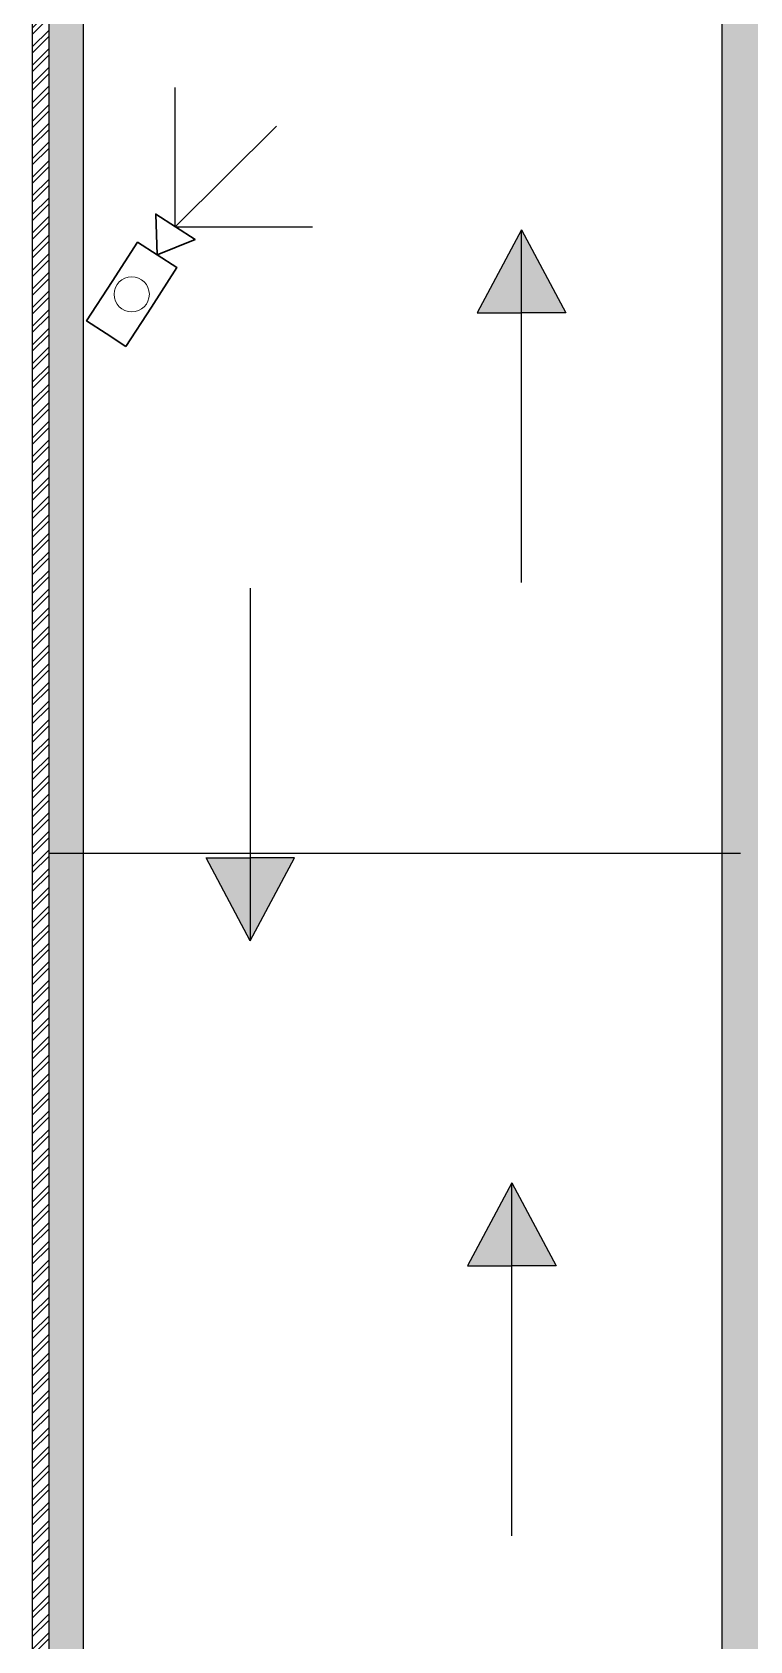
# Model space of a CAD drawing. Header units: millimetres. Extents: x 10193 to 57833, y 9963 to 44360.
# Drawn here: x 10593 to 15781, y 17390 to 29019 of the extents above; entities that cross this region are included whole.
import ezdxf

# ---------------------------------------------------------------- set-up
doc = ezdxf.new("R2010")
doc.units = ezdxf.units.MM
doc.set_wipeout_variables(frame=1)
doc.layers.add('Камеры', color=7, linetype='Continuous')
doc.layers.add('Стены', color=7, linetype='Continuous')

# ---------------------------------------------------------------- blocks, each defined once
blk = doc.blocks.new('видеокамера с поворотным устройством')
blk.add_wipeout([(0, 2), (8, 2), (8, -2), (0, -2)])
at = {"color": 0, "lineweight": 20}
blk.add_circle((4, 0), 1.5, dxfattribs=at)
blk.add_wipeout([(8, 0), (10.85, 2), (10.85, -2)])
at = {"color": 0, "lineweight": 30}
blk.add_lwpolyline([(0, -2), (0, 0), (0, 2), (4, 2), (8, 2), (8, 0), (8, -2), (4, -2)], close=True, dxfattribs=at)
blk.add_lwpolyline([(8, 0), (10.85, -2), (10.85, 2), (8, 0)], dxfattribs=at)

msp = doc.modelspace()

# ---------------------------------------------------------------- hatches: boundary and pattern name
at = {"layer": 'Стены'}
h = msp.add_hatch(dxfattribs=at)
h.set_pattern_fill('ANSI32', color=256, scale=10)
h.paths.add_polyline_path([(57833, 42703), (10593, 42703), (10593, 9963), (26833, 9963), (26833, 14963), (57833, 14963)])
h.paths.add_polyline_path([(10713, 42583), (57713, 42583), (57713, 15083), (26713, 15083), (26713, 10083), (10713, 10083)], flags=16)
h.paths.add_polyline_path([(10963, 42333), (57463, 42333), (57463, 15333), (26463, 15333), (26463, 10333), (10963, 10333)], flags=0)
h.paths.add_polyline_path([(57463, 42333), (10963, 42333), (10963, 10333), (26463, 10333), (26463, 15333), (57463, 15333)], flags=0)
h = msp.add_hatch(dxfattribs=at)
h.set_pattern_fill('ANSI36', color=256, scale=10)
h.paths.add_polyline_path([(57713, 42583), (10713, 42583), (10713, 10083), (26713, 10083), (26713, 15083), (57713, 15083)])
h.paths.add_polyline_path([(10963, 42333), (57463, 42333), (57463, 15333), (26463, 15333), (26463, 10333), (10963, 10333)], flags=16)
h = msp.add_hatch(dxfattribs=at)
h.set_pattern_fill('ANSI36', color=256, scale=10)
h.paths.add_polyline_path([(15848, 42333), (15713, 42333), (15578, 42333), (15578, 14948), (21848, 14948), (21848, 23083), (21713, 23083), (21578, 23083), (21578, 15218), (15848, 15218)])
at = {"layer": 'Стены', "true_color": 0x2776bb}
h = msp.add_hatch(color=152, dxfattribs=at)
h.dxf.hatch_style = 1
h.paths.add_polyline_path([(13810, 26990), (14130, 26990), (14130, 27590)])
h.paths.add_polyline_path([(14130, 26990), (14450, 26990), (14130, 27590)])
h = msp.add_hatch(color=152, dxfattribs=at)
h.dxf.hatch_style = 1
h.paths.add_polyline_path([(12490, 23050), (12170, 23050), (12170, 22450)])
h.paths.add_polyline_path([(12170, 23050), (11850, 23050), (12170, 22450)])
h = msp.add_hatch(color=152, dxfattribs=at)
h.dxf.hatch_style = 1
h.paths.add_polyline_path([(13740, 20100), (14060, 20100), (14060, 20700)])
h.paths.add_polyline_path([(14060, 20100), (14380, 20100), (14060, 20700)])

# ---------------------------------------------------------------- linework, layer by layer
at = {"layer": 'Стены'}
for p, q in [((10593, 42703), (10593, 9963)), ((10713, 42583), (10713, 10083)), ((10963, 42333), (10963, 10333)), ((15713, 23083), (10713, 23083))]:
    msp.add_line(p, q, dxfattribs=at)
at = {"layer": 'Стены', "color": 7}
msp.add_line((15578, 42333), (15578, 14948), dxfattribs=at)
at = {"layer": 'Стены', "color": 152, "true_color": 0x2776bb}
for p, q in [((14130, 27590), (13810, 26990)), ((14130, 25040), (14130, 27590)), ((14130, 27590), (14450, 26990)), ((13810, 26990), (14130, 26990)), ((14450, 26990), (14130, 26990)), ((12170, 25000), (12170, 22450)), ((12170, 22450), (11850, 23050)), ((11850, 23050), (12170, 23050)), ((12170, 22450), (12490, 23050)), ((12490, 23050), (12170, 23050)), ((14060, 20700), (13740, 20100)), ((14060, 18150), (14060, 20700)), ((14060, 20700), (14380, 20100)), ((13740, 20100), (14060, 20100)), ((14380, 20100), (14060, 20100))]:
    msp.add_line(p, q, dxfattribs=at)

# ---------------------------------------------------------------- next in the draw order: block references
at = {"layer": 'Камеры', "color": 242, "true_color": 0xcd2027, "xscale": 84.73870062199373, "yscale": 84.73870062199373, "zscale": 84.73870062199373, "rotation": 57.0870899534429}
msp.add_blockref('видеокамера с поворотным устройством', (11129, 26840), dxfattribs=at)

# ---------------------------------------------------------------- next in the draw order: linework, layer by layer
at = {"layer": 'Камеры', "color": 242, "true_color": 0xcd2027}
for q in [(11628, 28620), (12360, 28340), (12620, 27612)]:
    msp.add_line((11628, 27612), q, dxfattribs=at)

doc.saveas('drawing.dxf')
